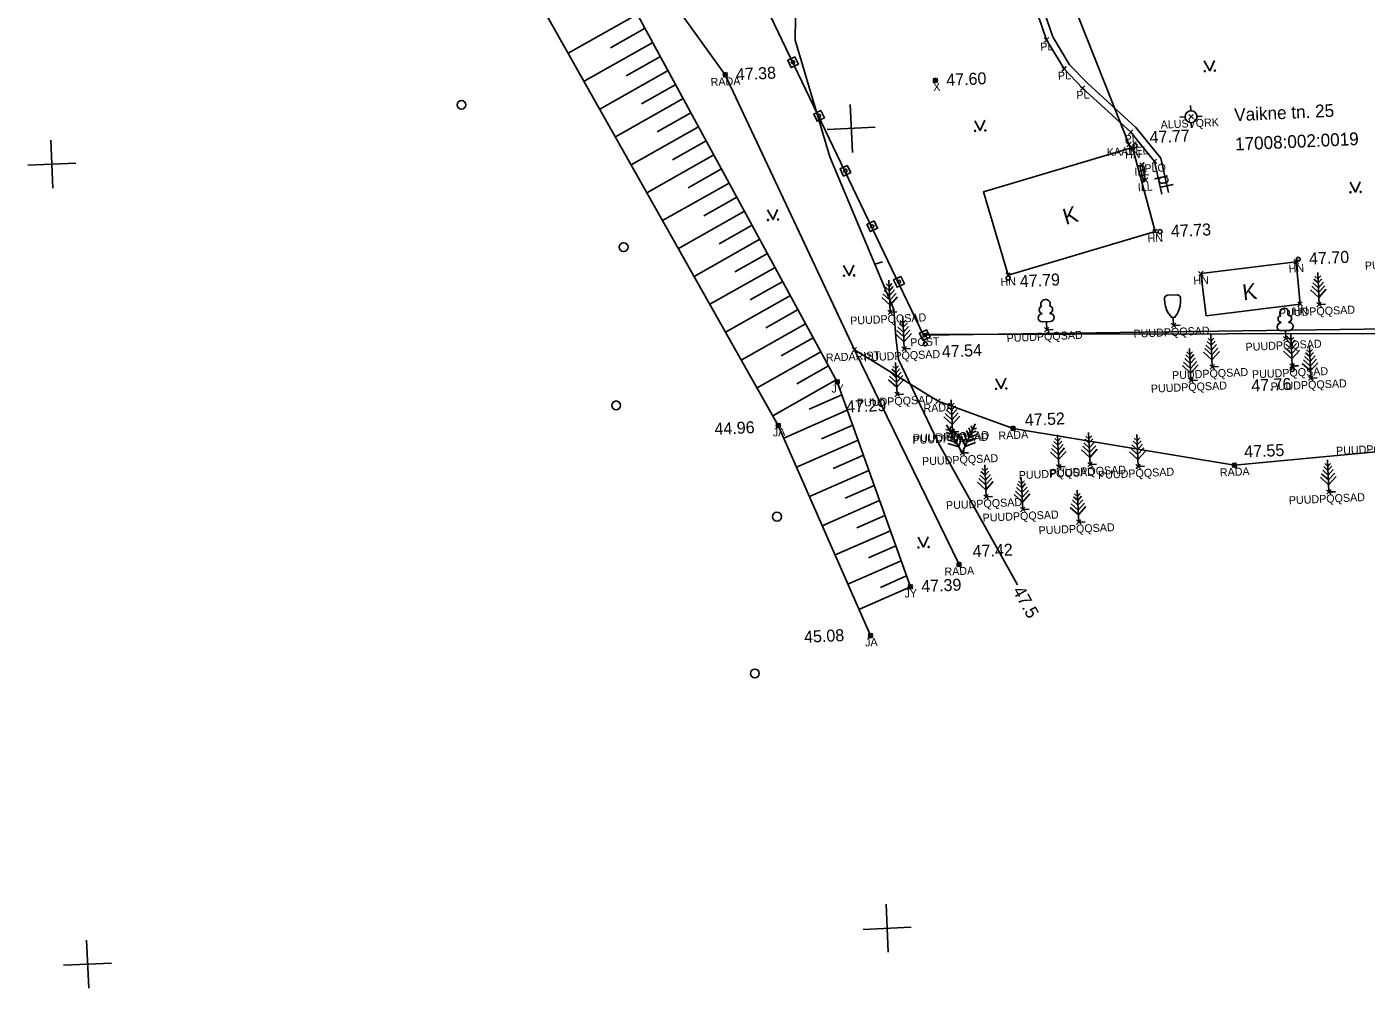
# Model space of a CAD drawing. Extents: x 642239 to 642427, y 6455849 to 6456008.
# Drawn here: x 642243.3 to 642327, y 6455848.5 to 6455908.6 of the extents above; entities that cross this region are included whole.
import ezdxf

# ---------------------------------------------------------------- set-up
doc = ezdxf.new("R2010")
doc.units = 0
for name, color, linetype in [('Level 1', 7, 'Continuous'), ('Level 12', 7, 'Continuous'), ('Level 14', 7, 'Continuous'), ('Level 15', 7, 'Continuous'), ('Level 16', 7, 'Continuous'), ('Level 17', 7, 'Continuous'), ('Level 18', 7, 'Continuous'), ('Level 19', 7, 'Continuous'), ('Level 2', 7, 'Continuous'), ('Level 20', 7, 'Continuous'), ('Level 21', 7, 'Continuous'), ('Level 22', 7, 'Continuous'), ('Level 23', 7, 'Continuous'), ('Level 24', 7, 'Continuous'), ('Level 27', 7, 'Continuous'), ('Level 3', 7, 'Continuous'), ('Level 7', 7, 'Continuous')]:
    doc.layers.add(name, color=color, linetype=linetype)

# ---------------------------------------------------------------- blocks, each defined once
blk = doc.blocks.new('KP')
at = {"layer": 'Level 1'}
for points in [[(-0.2, 37.5), (-0.2, 70.2)], [(-37.5, -0.1), (-69.7, -0.1)], [(0.1, -37.5), (0.1, -70.5)], [(37.5, -0.4), (70.5, -0.4)]]:
    blk.add_lwpolyline(points, dxfattribs=at)
blk.add_circle((0, 0), 37.5, dxfattribs=at)
blk = doc.blocks.new('BM')
at = {"layer": 'Level 1'}
for points in [[(18.1, 178.1), (0, 160), (-18.1, 178.1)], [(40, 0), (0, 0), (0, 200)], [(49.2, 94.2), (0, 45), (-49.2, 94.2)], [(41.1, 116.1), (0, 75), (-41.1, 116.1)], [(33, 138), (0, 105), (-33, 138)], [(24.9, 159.9), (0, 135), (-24.9, 159.9)]]:
    blk.add_lwpolyline(points, dxfattribs=at)
blk = doc.blocks.new('BM2')
at = {"layer": 'Level 1'}
for points in [[(-95.8, 151.2), (-71.6, 143.1), (-63.5, 167.4)], [(89.4, 178.9), (0, 0), (-89.4, 178.9)], [(95.8, 151.2), (71.6, 143.1), (63.5, 167.4)], [(-93.7, 131.9), (-60.4, 120.7), (-49.3, 154.1)], [(-32.2, 138.2), (-47, 93.9), (-91.2, 108.7)], [(-15.2, 122.2), (-33.5, 67.1), (-88.7, 85.5)], [(1.9, 106.2), (-20.1, 40.2), (-86.1, 62.2)], [(-1.9, 106.2), (20.1, 40.2), (86.1, 62.2)], [(15.2, 122.2), (33.5, 67.1), (88.7, 85.5)], [(91.2, 108.7), (47, 93.9), (32.2, 138.2)], [(49.3, 154.1), (60.4, 120.7), (93.7, 131.9)], [(40, 0), (0, 0)]]:
    blk.add_lwpolyline(points, dxfattribs=at)
blk = doc.blocks.new('BL')
at = {"layer": 'Level 1'}
for points in [[(-25.9, 146.6), (-25.9, 146.6)], [(-25, 100), (-25, 100), (-25, 103.2), (-25, 103.2)], [(25, 103.2), (25, 100), (25, 100)], [(25, 103.2), (25, 103.2)], [(25.9, 146.6), (25.9, 146.6)], [(25, 50), (-25, 50), (-25, 50)], [(40, 0), (0, 0), (0, 50)]]:
    blk.add_lwpolyline(points, dxfattribs=at)
for centre, radius, start, end in [((0, 160), 29.2, 332.5799, 207.4201), ((-25, 75), 25, 90.00001, 270), ((-20, 125), 22.4, 105.2441, 257.07903), ((20, 125), 22.4, 282.92097, 74.7559), ((25, 75), 25, 270, 89.99999)]:
    blk.add_arc(centre, radius, start, end, dxfattribs=at)
blk = doc.blocks.new('BK')
at = {"layer": 'Level 1'}
blk.add_lwpolyline([(30, 190), (42.8, 185), (46.8, 181.3), (49.8, 174.2), (50, 170), (48.5, 138.1), (46.1, 122.5), (40, 100), (32.3, 82.5), (25.8, 71.3), (10, 50), (-10, 50), (-25.8, 71.3), (-32.3, 82.5), (-40, 100), (-46.1, 122.5), (-48.5, 138.1), (-50, 170), (-49.8, 174.2), (-46.8, 181.3), (-42.8, 185), (-30, 190), (30, 190)], close=True, dxfattribs=at)
blk.add_lwpolyline([(40, 0), (0, 0), (0, 50)], dxfattribs=at)
blk = doc.blocks.new('SC65816')
at = {"layer": 'Level 1'}
for p, q in [((-14, -14), (14, 14)), ((-14, 14), (14, -14))]:
    blk.add_line(p, q, dxfattribs=at)
blk = doc.blocks.new('PBK')
at = {"layer": 'Level 1'}
blk.add_lwpolyline([(-24.9, 24.9), (-24.9, -25.2), (25.1, -25.2), (25.1, 24.9)], close=True, dxfattribs=at)
blk.add_circle((0, 0), 10, dxfattribs=at)
blk = doc.blocks.new('RIST')
at = {"layer": 'Level 1'}
for points in [[(0, 150), (0, -150)], [(-150, 0), (150, 0)]]:
    blk.add_lwpolyline(points, dxfattribs=at)
blk = doc.blocks.new('TILA')
at = {"layer": 'Level 1'}
blk.add_lwpolyline([(0, 0), (50, 0)], dxfattribs=at)
blk = doc.blocks.new('KMURU')
at = {"layer": 'Level 1'}
for points in [[(-31.8, 62.8), (0, 0), (31.8, 62.8)], [(0, 0), (0, 0)]]:
    blk.add_lwpolyline(points, dxfattribs=at)
for centre in [(-31.8, -0.8), (31.8, -0.8)]:
    blk.add_circle(centre, 3.45, dxfattribs=at)

msp = doc.modelspace()

# ---------------------------------------------------------------- linework, layer by layer
at = {"layer": 'Level 12'}
msp.add_lwpolyline([(642303.581, 6455922.943), (642312.268, 6455901.004)], dxfattribs=at)
at = {"layer": 'Level 14'}
msp.add_lwpolyline([(642299.421, 6455889.334), (642339.075, 6455889.886), (642352.849, 6455891.67), (642354.653, 6455892.753), (642355.714, 6455894.193), (642354.262, 6455908.869), (642354.262, 6455908.869), (642352.435, 6455927.115), (642352.435, 6455927.115), (642351.122, 6455939.985), (642346.668, 6455939.485)], dxfattribs=at)
at = {"layer": 'Level 15'}
for points in [[(642260.658, 6455955.459), (642277.613, 6455920.463), (642281.278, 6455913.501), (642286.957, 6455905.591), (642295.026, 6455888.424), (642301.564, 6455875.019)], [(642295.026, 6455888.424), (642300.254, 6455885.222), (642304.937, 6455883.514), (642318.77, 6455881.217), (642344.667, 6455883.646), (642351.625, 6455881.59), (642361.165, 6455877.222)]]:
    msp.add_lwpolyline(points, dxfattribs=at)
at = {"layer": 'Level 17'}
msp.add_lwpolyline([(642354.914, 6455904.591), (642356.199, 6455889.512), (642299.323, 6455889.387), (642278.799, 6455932.187)], dxfattribs=at)
at = {"layer": 'Level 2'}
for points in [[(642312.402, 6455901.044), (642303.088, 6455898.285), (642303.088, 6455898.285), (642304.627, 6455893.089), (642304.627, 6455893.089), (642313.811, 6455895.81), (642312.402, 6455901.044)], [(642316.673, 6455893.178), (642322.627, 6455893.925), (642322.867, 6455891.281), (642317.003, 6455890.545), (642316.673, 6455893.178)]]:
    msp.add_lwpolyline(points, close=True, dxfattribs=at)
at = {"layer": 'Level 20'}
for centre in [(642286.957, 6455905.591), (642300.086, 6455905.242), (642312.557, 6455901.166), (642314.122, 6455895.805), (642322.751, 6455894.075), (642304.627, 6455892.899), (642299.449, 6455888.792), (642322.384, 6455887.189), (642293.956, 6455886.422), (642290.27, 6455883.687), (642304.937, 6455883.514), (642318.77, 6455881.217), (642301.564, 6455875.019), (642298.525, 6455873.628), (642296.034, 6455870.578)]:
    msp.add_circle(centre, 0.125, dxfattribs=at)
at = {"layer": 'Level 24'}
for points in [[(642298.525, 6455873.628), (642293.956, 6455886.422), (642274.272, 6455922.617), (642261.881, 6455946.407), (642252.839, 6455947.431)], [(642250.252, 6455944.419), (642258.82, 6455941.851), (642270.468, 6455918.794), (642290.27, 6455883.687), (642296.034, 6455870.578)], [(642281.472, 6455909.376), (642277.154, 6455906.941)], [(642281.95, 6455908.498), (642279.798, 6455907.284)], [(642282.428, 6455907.62), (642278.136, 6455905.199)], [(642282.906, 6455906.741), (642280.767, 6455905.535)], [(642283.383, 6455905.863), (642279.119, 6455903.457)], [(642283.861, 6455904.984), (642281.735, 6455903.785)], [(642284.339, 6455904.106), (642280.101, 6455901.716)], [(642284.816, 6455903.228), (642282.704, 6455902.036)], [(642285.294, 6455902.349), (642281.083, 6455899.974)], [(642285.772, 6455901.471), (642283.673, 6455900.287)], [(642286.25, 6455900.592), (642282.066, 6455898.232)], [(642286.727, 6455899.714), (642284.642, 6455898.538)], [(642287.205, 6455898.836), (642283.048, 6455896.491)], [(642287.683, 6455897.957), (642285.611, 6455896.789)], [(642288.16, 6455897.079), (642284.031, 6455894.749)], [(642288.638, 6455896.2), (642286.58, 6455895.039)], [(642289.116, 6455895.322), (642285.013, 6455893.008)], [(642289.594, 6455894.444), (642287.549, 6455893.29)], [(642290.071, 6455893.565), (642285.995, 6455891.266)], [(642290.549, 6455892.687), (642288.518, 6455891.541)], [(642291.027, 6455891.808), (642286.978, 6455889.524)], [(642291.504, 6455890.93), (642289.487, 6455889.792)], [(642291.982, 6455890.052), (642287.96, 6455887.783)], [(642292.46, 6455889.173), (642290.455, 6455888.043)], [(642292.938, 6455888.295), (642288.942, 6455886.041)], [(642293.415, 6455887.416), (642291.424, 6455886.293)], [(642293.893, 6455886.538), (642289.925, 6455884.3)], [(642294.248, 6455885.605), (642292.209, 6455884.708)], [(642294.584, 6455884.663), (642290.609, 6455882.915)], [(642294.92, 6455883.721), (642292.966, 6455882.862)], [(642295.257, 6455882.78), (642291.412, 6455881.089)], [(642295.593, 6455881.838), (642293.703, 6455881.007)], [(642295.929, 6455880.896), (642292.215, 6455879.263)], [(642296.265, 6455879.955), (642294.441, 6455879.152)], [(642296.602, 6455879.013), (642293.018, 6455877.437)], [(642296.938, 6455878.071), (642295.179, 6455877.298)], [(642297.274, 6455877.13), (642293.821, 6455875.611)], [(642297.611, 6455876.188), (642295.916, 6455875.443)], [(642297.947, 6455875.246), (642294.624, 6455873.785)], [(642298.283, 6455874.305), (642296.654, 6455873.588)], [(642298.525, 6455873.628), (642295.313, 6455872.216)]]:
    msp.add_lwpolyline(points, dxfattribs=at)
at = {"layer": 'Level 27'}
msp.add_lwpolyline([(642305.21, 6455873.757), (642300.282, 6455882.597), (642297.782, 6455887.824), (642297.612, 6455889.219), (642297.481, 6455890.939), (642293.493, 6455900.468), (642291.332, 6455907.76), (642291.366, 6455910.62), (642292.692, 6455913.457), (642293.72, 6455915.822), (642293.811, 6455917.39), (642293.542, 6455918.258), (642293.511, 6455918.304)], dxfattribs=at)
at = {"layer": 'Level 3'}
for points in [[(642304.119, 6455919.91), (642305.558, 6455920.594), (642305.092, 6455915.747), (642305.316, 6455912.764), (642307.031, 6455907.771), (642308.131, 6455905.959), (642309.284, 6455904.758), (642312.293, 6455902.015), (642313.771, 6455900.188), (642314.226, 6455898.142)], [(642314.647, 6455898.235), (642314.169, 6455900.38), (642312.608, 6455902.311), (642309.585, 6455905.067), (642308.474, 6455906.223), (642307.424, 6455907.955), (642305.741, 6455912.852)], [(642313.004, 6455899.969), (642312.713, 6455899.891)], [(642313.004, 6455899.969), (642313.216, 6455899.008)], [(642313.074, 6455899.649), (642312.798, 6455899.574)], [(642312.858, 6455899.93), (642313.092, 6455898.974)], [(642313.145, 6455899.328), (642312.883, 6455899.258)], [(642313.216, 6455899.008), (642312.968, 6455898.941)]]:
    msp.add_lwpolyline(points, dxfattribs=at)
at = {"layer": 'Level 7'}
for centre in [(642270.481, 6455903.718), (642280.612, 6455894.831), (642280.146, 6455884.951), (642290.19, 6455878.006), (642288.811, 6455868.215)]:
    msp.add_circle(centre, 0.276, dxfattribs=at)

# ---------------------------------------------------------------- block references
at = {"layer": 'Level 12', "xscale": 0.009999011356682092, "yscale": 0.00999901135668209, "rotation": 2.564140447406927}
msp.add_blockref('SC65816', (642312.176, 6455901.237), dxfattribs=at)
at = {"layer": 'Level 14'}
for name, p, xscale, yscale, rotation in [('PBK', (642291.196, 6455906.384), 0.009999011356682092, 0.009999011356682094, -64.37251554700617), ('PBK', (642292.817, 6455903.025), 0.009999011356682092, 0.009999011356682094, -64.37251554700617), ('PBK', (642294.468, 6455899.603), 0.009999011356682092, 0.009999011356682094, -64.37251554700617), ('PBK', (642296.141, 6455896.135), 0.009999011356682092, 0.009999011356682094, -64.37251554700617), ('PBK', (642297.814, 6455892.668), 0.009999011356682092, 0.009999011356682094, -64.37251554700617), ('PBK', (642299.421, 6455889.334), 0.00999901135668209, 0.009999011356682092, 115.74293170948418), ('SC65816', (642299.421, 6455889.334), 0.009999011356682092, 0.00999901135668209, 2.564140447406927)]:
    msp.add_blockref(name, p, dxfattribs=dict(at, xscale=xscale, yscale=yscale, rotation=rotation))
at = {"layer": 'Level 15', "xscale": 0.009999011356682092, "yscale": 0.00999901135668209, "rotation": 2.564140447406927}
for p in [(642286.957, 6455905.591), (642295.026, 6455888.424), (642300.254, 6455885.222), (642304.937, 6455883.514), (642318.77, 6455881.217), (642301.564, 6455875.019)]:
    msp.add_blockref('SC65816', p, dxfattribs=at)
at = {"layer": 'Level 18', "xscale": 0.009999011356682092, "yscale": 0.00999901135668209, "rotation": 2.564140447406927}
for p in [(642317.232, 6455905.845), (642302.891, 6455902.116), (642326.335, 6455898.274), (642289.943, 6455896.549), (642294.694, 6455893.068), (642304.199, 6455886.005), (642299.349, 6455876.103)]:
    msp.add_blockref('KMURU', p, dxfattribs=at)
at = {"layer": 'Level 19', "xscale": 0.009999011356682092, "yscale": 0.00999901135668209, "rotation": 2.564140447406927}
for p in [(642316.058, 6455902.978), (642297.271, 6455890.766), (642324.059, 6455891.249), (642314.971, 6455889.948), (642307.042, 6455889.677), (642321.971, 6455889.126), (642298.139, 6455888.478), (642317.38, 6455887.357), (642322.374, 6455887.413), (642316.054, 6455886.516), (642323.538, 6455886.651), (642297.689, 6455885.634), (642301.157, 6455883.311), (642301.761, 6455881.981), (642307.801, 6455881.116), (642309.75, 6455881.257), (642312.756, 6455881.131), (642303.256, 6455879.239), (642324.674, 6455879.546), (642305.544, 6455878.459), (642309.039, 6455877.666)]:
    msp.add_blockref('SC65816', p, dxfattribs=at)
at = {"layer": 'Level 2', "xscale": 0.009999011356682092, "yscale": 0.00999901135668209, "rotation": 2.564140447406927}
for p in [(642312.402, 6455901.044), (642313.811, 6455895.81), (642316.673, 6455893.178), (642322.627, 6455893.925), (642304.627, 6455893.089), (642322.867, 6455891.281)]:
    msp.add_blockref('SC65816', p, dxfattribs=at)
at = {"layer": 'Level 20', "xscale": 0.009999011356682092, "yscale": 0.00999901135668209, "rotation": 2.564140447406927}
msp.add_blockref('SC65816', (642300.086, 6455905.242), dxfattribs=at)
at = {"layer": 'Level 21', "xscale": 0.009999011356682092, "yscale": 0.00999901135668209, "rotation": 2.564140447406927}
msp.add_blockref('KP', (642316.058, 6455902.978), dxfattribs=at)
at = {"layer": 'Level 22', "xscale": 0.009999011356682092, "yscale": 0.00999901135668209, "rotation": 2.564140447406927}
for p in [(642294.833, 6455902.248), (642244.888, 6455900.011), (642297.07, 6455852.303), (642247.125, 6455850.066)]:
    msp.add_blockref('RIST', p, dxfattribs=at)
at = {"layer": 'Level 24', "xscale": 0.009999011356682092, "yscale": 0.00999901135668209, "rotation": 2.564140447406927}
for p in [(642293.956, 6455886.422), (642290.27, 6455883.687), (642298.525, 6455873.628), (642296.034, 6455870.578)]:
    msp.add_blockref('SC65816', p, dxfattribs=at)
at = {"layer": 'Level 27', "xscale": 0.00999901135668209, "yscale": 0.009999011356682092, "rotation": 16.69842241319908}
msp.add_blockref('TILA', (642296.298, 6455893.766), dxfattribs=at)
at = {"layer": 'Level 3', "xscale": 0.009999011356682092, "yscale": 0.00999901135668209, "rotation": 2.564140447406927}
for p in [(642307.031, 6455907.771), (642308.131, 6455905.959), (642309.284, 6455904.758), (642312.293, 6455902.015), (642313.004, 6455899.969), (642313.77, 6455900.188), (642313.215, 6455899.008)]:
    msp.add_blockref('SC65816', p, dxfattribs=at)
at = {"layer": 'Level 7', "xscale": 0.009999011356682092, "yscale": 0.00999901135668209, "rotation": 2.564140447406927}
for name, p in [('BM', (642297.271, 6455890.766)), ('BM', (642324.059, 6455891.249)), ('BK', (642314.971, 6455889.948)), ('BL', (642307.042, 6455889.677)), ('BL', (642321.971, 6455889.126)), ('BM', (642298.139, 6455888.478)), ('BM', (642317.38, 6455887.357)), ('BM', (642322.374, 6455887.413)), ('BM', (642316.054, 6455886.516)), ('BM', (642323.538, 6455886.651)), ('BM', (642297.689, 6455885.634)), ('BM', (642301.157, 6455883.311)), ('BM2', (642301.761, 6455881.981)), ('BM', (642309.75, 6455881.257)), ('BM', (642307.801, 6455881.116)), ('BM', (642312.756, 6455881.131)), ('BM', (642324.674, 6455879.546)), ('BM', (642303.256, 6455879.239)), ('BM', (642305.544, 6455878.459)), ('BM', (642309.039, 6455877.666))]:
    msp.add_blockref(name, p, dxfattribs=at)

# ---------------------------------------------------------------- texts
at = {"layer": 'Level 16'}
for rotation, p in [(16.5005, (642308.229, 6455896.211)), (7.1478, (642319.335, 6455891.502))]:
    msp.add_text('K', height=1, rotation=rotation, dxfattribs=at).set_placement(p)
at = {"layer": 'Level 17'}
for s, p in [('Vaikne tn. 25', (642318.774, 6455902.695)), ('17008:002:0019', (642318.824, 6455900.866))]:
    msp.add_text(s, height=0.79992, rotation=2.56414, dxfattribs=at).set_placement(p)
at = {"layer": 'Level 20'}
for s, p in [('47.38', (642287.634, 6455905.246)), ('47.60', (642300.78, 6455904.897)), ('47.77', (642313.483, 6455901.318)), ('47.73', (642314.816, 6455895.461)), ('47.70', (642323.444, 6455893.745)), ('47.79', (642305.375, 6455892.333)), ('47.54', (642300.502, 6455887.934)), ('47.76', (642319.838, 6455885.811)), ('47.29', (642294.522, 6455884.495)), ('47.52', (642305.683, 6455883.663)), ('44.96', (642286.3, 6455883.111)), ('47.55', (642319.392, 6455881.688)), ('47.42', (642302.428, 6455875.467)), ('47.39', (642299.219, 6455873.284)), ('45.08', (642291.898, 6455870.127))]:
    msp.add_text(s, height=0.7499, rotation=2.56414, dxfattribs=at).set_placement(p)
at = {"layer": 'Level 23'}
for s, p in [('PL', (642306.653, 6455907.091)), ('RADA', (642286.056, 6455904.888)), ('X', (642299.957, 6455904.573)), ('PL', (642307.752, 6455905.279)), ('PL', (642308.906, 6455904.078)), ('ALUSVQRK', (642314.169, 6455902.23)), ('PL', (642311.915, 6455901.335)), ('KAABEL', (642310.811, 6455900.513)), ('HN', (642311.941, 6455900.36)), ('PLO', (642313.154, 6455899.497)), ('ILL', (642312.53, 6455899.285)), ('ILL', (642312.742, 6455898.323)), ('HN', (642313.35, 6455895.126)), ('PUUDPQQSAD', (642326.93, 6455893.421)), ('HN', (642322.165, 6455893.241)), ('HN', (642304.165, 6455892.406)), ('HN', (642316.212, 6455892.495)), ('PUUDPQQSAD', (642321.564, 6455890.475)), ('HN', (642322.405, 6455890.597)), ('PUUDPQQSAD', (642294.776, 6455889.991)), ('POST', (642298.532, 6455888.631)), ('PUUDPQQSAD', (642304.547, 6455888.903)), ('PUUDPQQSAD', (642312.476, 6455889.173)), ('RADARIST', (642293.256, 6455887.682)), ('PUUDPQQSAD', (642295.644, 6455887.703)), ('PUUDPQQSAD', (642319.476, 6455888.351)), ('PUUDPQQSAD', (642314.885, 6455886.582)), ('PUUDPQQSAD', (642319.879, 6455886.638)), ('PUUDPQQSAD', (642321.043, 6455885.876)), ('JY', (642293.602, 6455885.743)), ('PUUDPQQSAD', (642313.559, 6455885.742)), ('PUUDPQQSAD', (642295.194, 6455884.859)), ('RADA', (642299.352, 6455884.518)), ('JA', (642289.94, 6455883.009)), ('PUUDPQQSAD', (642298.662, 6455882.536)), ('PUUDPQQSAD', (642298.702, 6455882.644)), ('RADA', (642304.035, 6455882.811)), ('PUUDPQQSAD', (642325.129, 6455881.864)), ('PUUDPQQSAD', (642299.266, 6455881.206)), ('PUUDPQQSAD', (642305.306, 6455880.341)), ('PUUDPQQSAD', (642307.255, 6455880.482)), ('PUUDPQQSAD', (642310.261, 6455880.356)), ('RADA', (642317.868, 6455880.514)), ('PUUDPQQSAD', (642300.762, 6455878.464)), ('PUUDPQQSAD', (642322.179, 6455878.771)), ('PUUDPQQSAD', (642303.049, 6455877.684)), ('PUUDPQQSAD', (642306.544, 6455876.891)), ('RADA', (642300.663, 6455874.315)), ('JY', (642298.17, 6455872.949)), ('JA', (642295.703, 6455869.9))]:
    msp.add_text(s, height=0.5, rotation=2.56414, dxfattribs=at).set_placement(p)
at = {"layer": 'Level 27'}
msp.add_text('47.5', height=0.7999, rotation=299.13744, dxfattribs=at).set_placement((642304.884, 6455873.39))
at = {"layer": 'Level 3'}
msp.add_text('pl', height=0.7999, rotation=282.54473, dxfattribs=at).set_placement((642313.976, 6455899.263))

doc.saveas('drawing.dxf')
